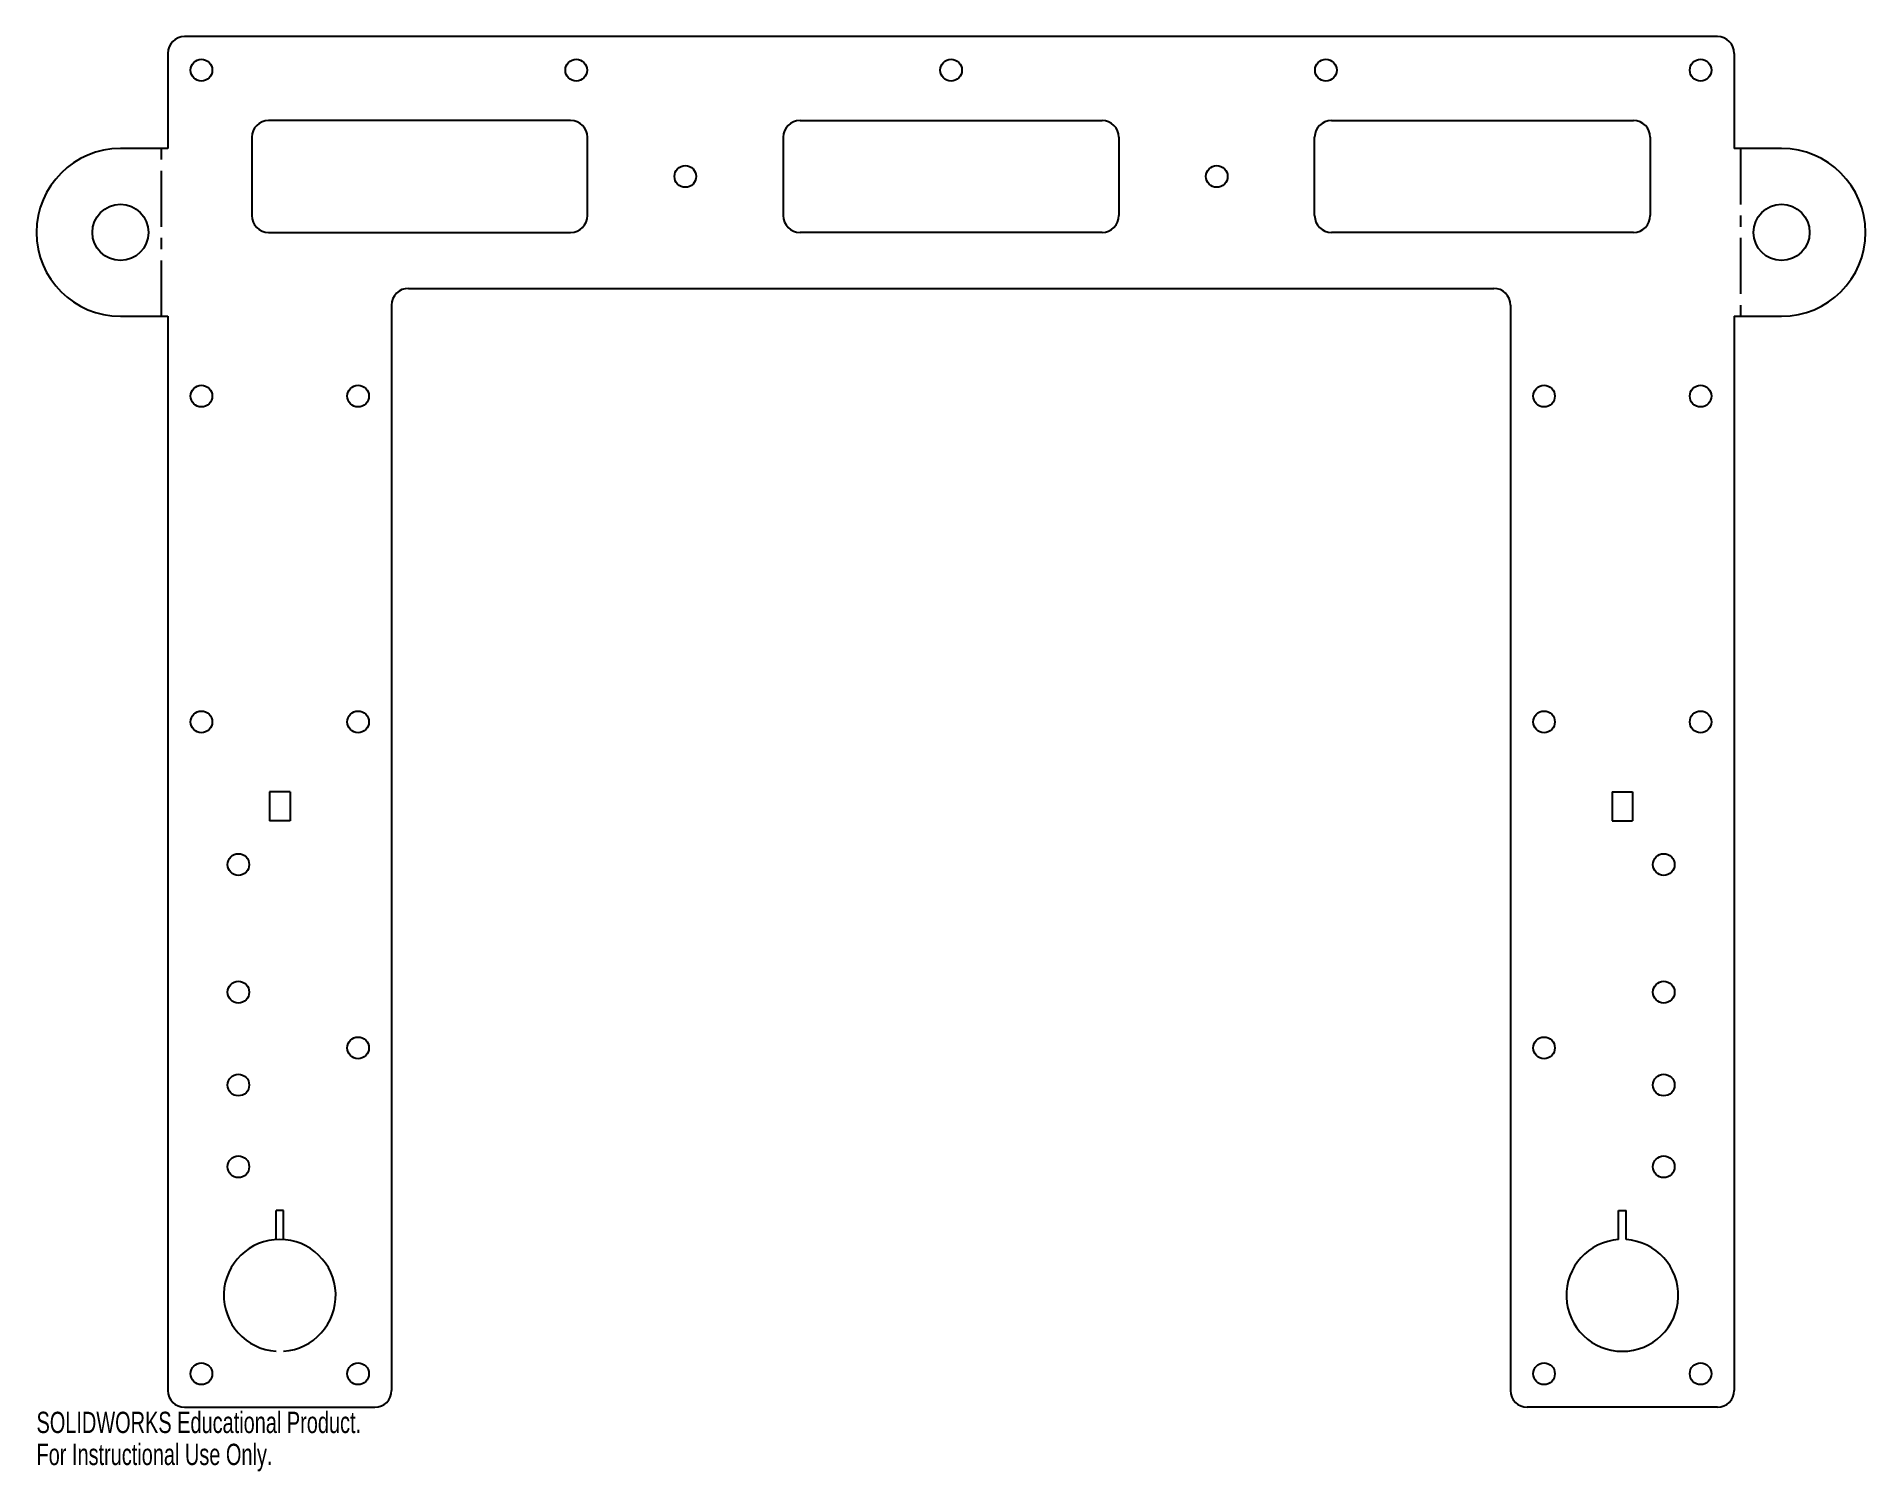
# Model space of a CAD drawing. Header units: inches. Extents: x -15 to 1.3, y -0.6 to 12.3.
import ezdxf

# ---------------------------------------------------------------- set-up
doc = ezdxf.new("R2010")
doc.units = ezdxf.units.IN
doc.header["$MEASUREMENT"] = 0
doc.linetypes.add('CENTERX2', pattern=[0.8, 0.5, -0.1, 0.1, -0.1])
doc.styles.add('SLDTEXTSTYLE0', font='TXT', dxfattribs={"width": 0.7})

msp = doc.modelspace()

# ---------------------------------------------------------------- linework, layer by layer
at = {"color": 7, "linetype": 'Continuous', "lineweight": 25}
for p, q in [((-13.872, 12.1), (-13.872, 11.25)), ((-0.022, 12.25), (-13.722, 12.25)), ((0.128, 12.1), (0.128, 11.25)), ((-10.272, 11.5), (-12.972, 11.5)), ((-8.222, 11.5), (-5.522, 11.5)), ((-3.472, 11.5), (-0.772, 11.5)), ((-13.122, 11.35), (-13.122, 10.65)), ((-10.122, 10.65), (-10.122, 11.35)), ((-8.372, 11.35), (-8.372, 10.65)), ((-5.372, 11.35), (-5.372, 10.65)), ((-3.622, 10.65), (-3.622, 11.35)), ((-0.622, 11.35), (-0.622, 10.65)), ((-13.872, 11.25), (-14.296, 11.25)), ((0.551, 11.25), (0.128, 11.25)), ((-12.972, 10.5), (-10.272, 10.5)), ((-5.522, 10.5), (-8.222, 10.5)), ((-0.772, 10.5), (-3.472, 10.5)), ((-11.722, 10), (-2.022, 10)), ((-11.872, 9.85), (-11.872, 0.15)), ((-1.872, 9.85), (-1.872, 0.15)), ((-14.296, 9.75), (-13.872, 9.75)), ((-13.872, 9.75), (-13.872, 0.15)), ((0.128, 9.75), (0.551, 9.75)), ((0.128, 9.75), (0.128, 0.15)), ((-12.964, 5.5), (-12.964, 5.24)), ((-12.78, 5.5), (-12.964, 5.5)), ((-12.78, 5.5), (-12.78, 5.24)), ((-0.964, 5.5), (-0.964, 5.24)), ((-0.964, 5.5), (-0.78, 5.5)), ((-0.78, 5.5), (-0.78, 5.24)), ((-12.78, 5.24), (-12.964, 5.24)), ((-0.964, 5.24), (-0.78, 5.24)), ((-12.839, 1.76), (-12.905, 1.76)), ((-12.905, 1.499), (-12.905, 1.76)), ((-12.839, 1.499), (-12.839, 1.76)), ((-0.905, 1.76), (-0.839, 1.76)), ((-0.905, 1.499), (-0.905, 1.76)), ((-0.839, 1.499), (-0.839, 1.76)), ((-13.722, 0), (-12.022, 0)), ((-0.022, 0), (-1.722, 0))]:
    msp.add_line(p, q, dxfattribs=at)
at = {"color": 7, "linetype": 'CENTERX2'}
for p, q in [((-13.929, 9.75), (-13.929, 11.25)), ((0.184, 11.25), (0.184, 9.75))]:
    msp.add_line(p, q, dxfattribs=at)
at = {"color": 7, "linetype": 'Continuous', "lineweight": 25}
for centre, radius in [((-13.572, 11.95), 0.097), ((-10.222, 11.95), 0.097), ((-6.872, 11.95), 0.097), ((-3.522, 11.95), 0.097), ((-0.172, 11.95), 0.097), ((-9.247, 11), 0.097), ((-4.497, 11), 0.097), ((-14.296, 10.5), 0.251), ((0.551, 10.5), 0.251), ((-13.572, 9.037), 0.097), ((-12.172, 9.037), 0.097), ((-1.572, 9.037), 0.097), ((-0.172, 9.037), 0.097), ((-13.572, 6.125), 0.097), ((-12.172, 6.125), 0.097), ((-1.572, 6.125), 0.097), ((-0.172, 6.125), 0.097), ((-13.242, 4.85), 0.097), ((-0.502, 4.85), 0.097), ((-13.242, 3.71), 0.097), ((-0.502, 3.71), 0.097), ((-12.172, 3.212), 0.097), ((-1.572, 3.212), 0.097), ((-13.242, 2.88), 0.097), ((-0.502, 2.88), 0.097), ((-13.242, 2.15), 0.097), ((-0.502, 2.15), 0.097), ((-13.572, 0.3), 0.097), ((-12.172, 0.3), 0.097), ((-1.572, 0.3), 0.097), ((-0.172, 0.3), 0.097)]:
    msp.add_circle(centre, radius, dxfattribs=at)
for centre, radius, start, end in [((-13.722, 12.1), 0.15, 90, 180), ((-0.022, 12.1), 0.15, 0, 90), ((-12.972, 11.35), 0.15, 90, 180), ((-10.272, 11.35), 0.15, 0, 90), ((-8.222, 11.35), 0.15, 90, 180), ((-5.522, 11.35), 0.15, 0, 90), ((-3.472, 11.35), 0.15, 90, 180), ((-0.772, 11.35), 0.15, 0, 90), ((-14.296, 10.5), 0.75, 90, 270), ((0.551, 10.5), 0.75, 270, 90), ((-12.972, 10.65), 0.15, 180, 270), ((-10.272, 10.65), 0.15, 270, 0), ((-8.222, 10.65), 0.15, 180, 270), ((-5.522, 10.65), 0.15, 270, 0), ((-3.472, 10.65), 0.15, 180, 270), ((-0.772, 10.65), 0.15, 270, 0), ((-11.722, 9.85), 0.15, 90, 180), ((-2.022, 9.85), 0.15, 0, 90), ((-12.872, 1), 0.5, 273.7843, 266.2157), ((-0.872, 1), 0.5, 93.7843, 86.2157), ((-13.722, 0.15), 0.15, 180, 270), ((-12.022, 0.15), 0.15, 270, 0), ((-1.722, 0.15), 0.15, 180, 270), ((-0.022, 0.15), 0.15, 270, 0)]:
    msp.add_arc(centre, radius, start, end, dxfattribs=at)

# ---------------------------------------------------------------- texts
at = {"color": 7, "linetype": 'Continuous', "char_height": 0.1903, "attachment_point": 1, "style": 'SLDTEXTSTYLE0'}
for s, insert in [('SOLIDWORKS Educational Product.', (-15.046, -0.04)), ('For Instructional Use Only.', (-15.046, -0.326))]:
    msp.add_mtext(s, dxfattribs=dict(at, insert=insert))

doc.saveas('drawing.dxf')
